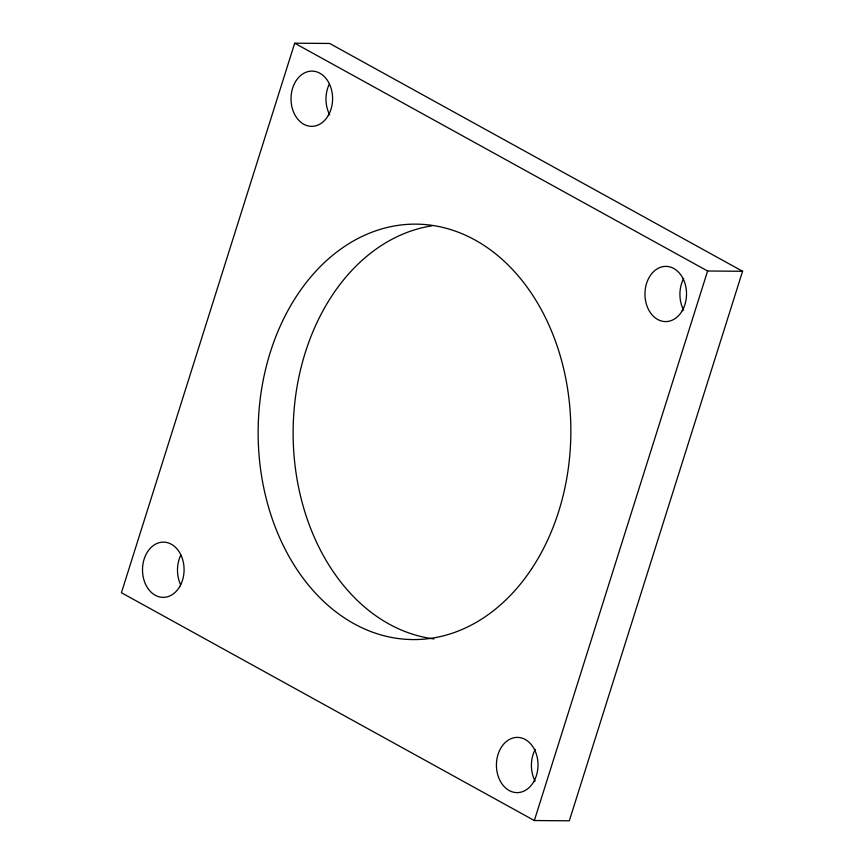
<?xml version="1.0" encoding="UTF-8"?>
<svg xmlns="http://www.w3.org/2000/svg" width="864" height="864" viewBox="0 0 864 864"><rect width="100%" height="100%" fill="white"/><g stroke="black" fill="none" stroke-linecap="round" stroke-linejoin="round"><path stroke-width="1.3" d="M294.689 43.2L121.424 592.726L534.341 820.541L569.311 820.8L742.576 271.274L329.659 43.459L294.689 43.2L707.605 271.015L742.576 271.274M534.341 820.541L707.605 271.015M683.618 310.09A27.616 20.79 -89.6 0 1 683.726 278.402M329.692 114.826A27.616 20.79 -89.6 0 1 329.292 84.132M180.684 584.842A27.616 20.79 -89.6 0 1 180.781 555.152M535.108 781.121A27.616 20.79 -89.6 0 1 535.216 749.423M433.879 638.906A207.727 156.362 -89.6 0 1 293.123 434.171A207.727 156.362 -89.6 0 1 432.162 225.785M682.171 310.813A27.616 20.79 -89.6 0 0 668.542 266.609A27.616 20.79 -89.6 0 0 646.499 304.549A27.616 20.79 -89.6 0 0 682.171 310.813M328.244 115.549A27.616 20.79 -89.6 0 0 314.615 71.345A27.616 20.79 -89.6 0 0 292.561 109.285A27.616 20.79 -89.6 0 0 328.244 115.549M179.734 586.57A27.616 20.79 -89.6 0 0 166.104 542.365A27.616 20.79 -89.6 0 0 144.05 580.306A27.616 20.79 -89.6 0 0 179.734 586.57M533.66 781.834A27.616 20.79 -89.6 0 0 520.031 737.629A27.616 20.79 -89.6 0 0 497.977 775.58A27.616 20.79 -89.6 0 0 533.66 781.834M531.576 568.912A207.727 156.362 -89.6 0 0 445.759 228.161A207.727 156.362 -89.6 0 0 266.209 498.539A207.727 156.362 -89.6 0 0 531.576 568.912"/></g></svg>
